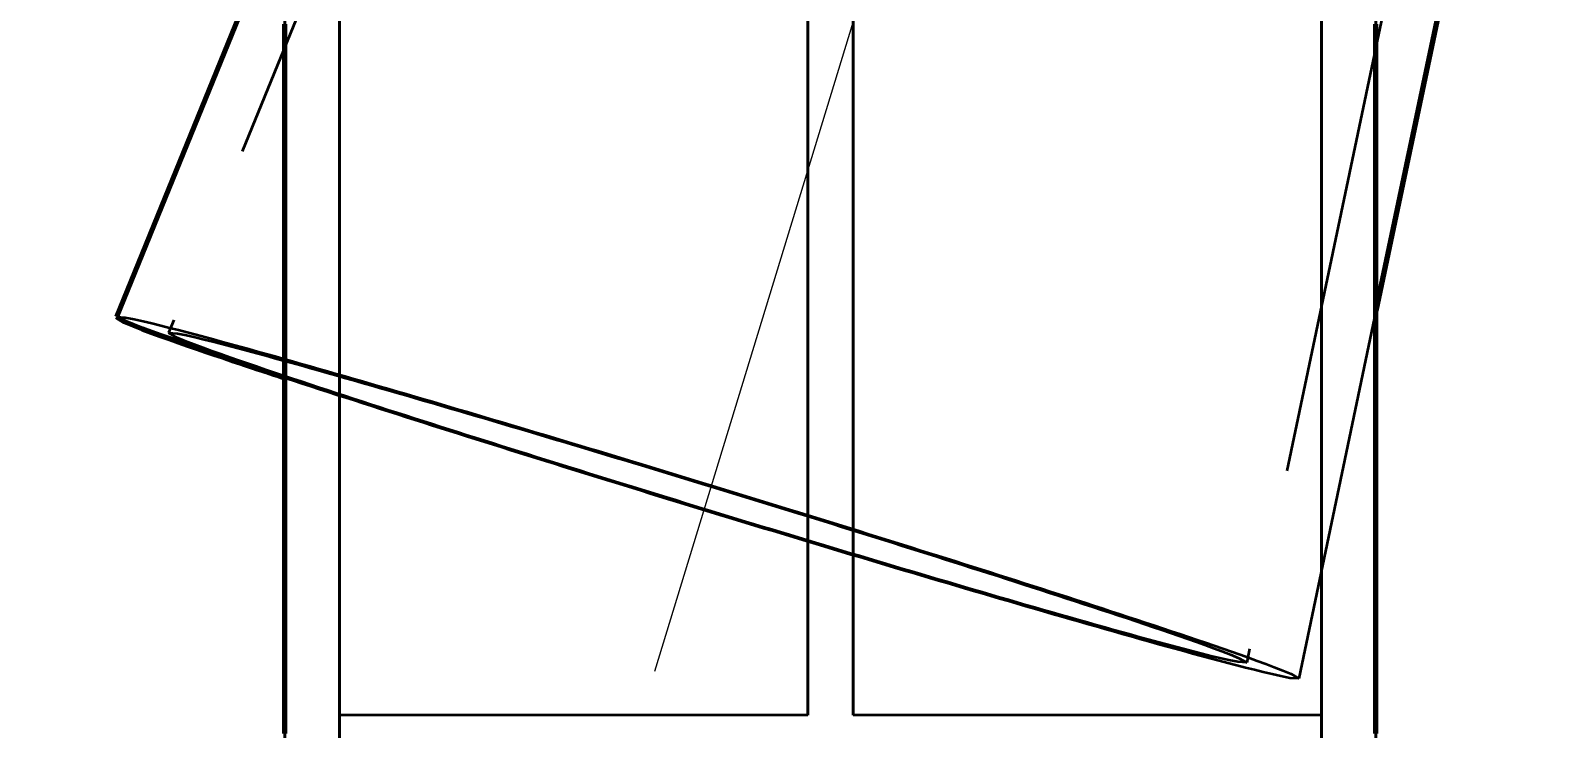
# Model space of a CAD drawing. Header units: millimetres. Extents: x 0 to 2382, y 0 to 420.
# Drawn here: x 124 to 132.36, y 215.73 to 219.57 of the extents above; entities that cross this region are included whole.
import ezdxf

# ---------------------------------------------------------------- set-up
doc = ezdxf.new("R2010")
doc.units = ezdxf.units.MM
doc.linetypes.add('IRAM-E-TRAZOS', pattern=[5, 4, -1])
doc.linetypes.add('IRAM-F-TRAZO-PUNTO', pattern=[20, 15, -2, 1, -2])
for name, color, linetype, lineweight in [('01-VISIBLE', 7, 'CONTINUOUS', 70), ('02-OCULTA', 4, 'IRAM-E-TRAZOS', 35), ('03-EJE', 1, 'IRAM-F-TRAZO-PUNTO', 18), ('04-COTA', 3, 'CONTINUOUS', 18)]:
    doc.layers.add(name, color=color, linetype=linetype, lineweight=lineweight)
doc.styles.add('ISO3098', font='isocpeur.ttf')
doc.dimstyles.new('FLAMA-IRAM', dxfattribs={"dimtxt": 3.5, "dimasz": 3.5, "dimexe": 2, "dimexo": 1.5, "dimgap": 1, "dimtad": 1, "dimdec": 1, "dimtxsty": 'ISO3098', "dimblk": 'IRAM_FLECHA', "dimblk1": 'IRAM_FLECHA', "dimblk2": 'IRAM_FLECHA', "dimcen": 2.5, "dimclrd": 256, "dimclre": 256, "dimclrt": 256, "dimazin": 3, "dimtfac": 1, "dimtmove": 0, "dimatfit": 3, "dimlwd": 18, "dimlwe": 18})

# ---------------------------------------------------------------- blocks, each defined once
blk = doc.blocks.new('IRAM_FLECHA')
blk.add_solid([(0, 0), (-1, 0.125), (-1, -0.125)])

msp = doc.modelspace()

# ---------------------------------------------------------------- linework, layer by layer
at = {"layer": '01-VISIBLE'}
for p, q in [((133.5809, 228.4125), (131.4, 218.0238)), ((125.4, 220.269), (124.4728, 217.9906))]:
    msp.add_line(p, q, dxfattribs=at)
for points in [[(125.4, 215.7), (125.4, 215.8), (125.4, 215.9), (125.4, 216), (125.4, 216.1), (125.4, 216.2), (125.4, 216.3), (125.4, 216.4), (125.4, 216.5), (125.4, 216.6), (125.4, 216.7), (125.4, 216.8), (125.4, 216.9), (125.4, 217), (125.4, 217.1), (125.4, 217.2), (125.4, 217.3), (125.4, 217.4), (125.4, 217.5), (125.4, 217.6), (125.4, 217.7), (125.4, 217.8), (125.4, 217.9), (125.4, 218), (125.4, 218.1), (125.4, 218.2), (125.4, 218.3), (125.4, 218.4), (125.4, 218.5), (125.4, 218.6), (125.4, 218.7), (125.4, 218.8), (125.4, 218.9), (125.4, 219), (125.4, 219.1), (125.4, 219.2), (125.4, 219.3), (125.4, 219.4), (125.4, 219.5), (125.4, 219.6)], [(131.4, 215.7), (131.4, 215.8), (131.4, 215.9), (131.4, 216), (131.4, 216.1), (131.4, 216.2), (131.4, 216.3), (131.4, 216.4), (131.4, 216.5), (131.4, 216.6), (131.4, 216.7), (131.4, 216.8), (131.4, 216.9), (131.4, 217), (131.4, 217.1), (131.4, 217.2), (131.4, 217.3), (131.4, 217.4), (131.4, 217.5), (131.4, 217.6), (131.4, 217.7), (131.4, 217.8), (131.4, 217.9), (131.4, 218), (131.4, 218.1), (131.4, 218.2), (131.4, 218.3), (131.4, 218.4), (131.4, 218.5), (131.4, 218.6), (131.4, 218.7), (131.4, 218.8), (131.4, 218.9), (131.4, 219), (131.4, 219.1), (131.4, 219.2), (131.4, 219.3), (131.4, 219.4), (131.4, 219.5), (131.4, 219.6)], [(125.2201, 217.7141), (125.1695, 217.731), (125.119, 217.7479), (125.0686, 217.7649), (125.0181, 217.782), (124.9677, 217.7992), (124.9173, 217.8165), (124.867, 217.834), (124.8167, 217.8515), (124.7665, 217.8693), (124.7164, 217.8872), (124.6663, 217.9055), (124.6164, 217.9242), (124.5668, 217.9435), (124.5176, 217.9639), (124.4728, 217.9906)], [(125.4, 217.6545), (125.37, 217.6644), (125.34, 217.6743), (125.31, 217.6842), (125.28, 217.6942), (125.25, 217.7041), (125.2201, 217.7141)]]:
    msp.add_lwpolyline(points, dxfattribs=at)
at = {"layer": '02-OCULTA'}
for p, q in [((132.3272, 236.4984), (124.7597, 217.9029)), ((134.8136, 235.7383), (130.6888, 216.0902)), ((131.4, 218.0238), (130.9757, 216.0025)), ((128.275, 215.8), (125.7, 215.8)), ((131.1, 215.8), (128.525, 215.8))]:
    msp.add_line(p, q, dxfattribs=at)
for points in [[(125.4, 215.672), (125.4, 215.744), (125.4, 215.816), (125.4, 215.888), (125.4, 215.96), (125.4, 216.032), (125.4, 216.104), (125.4, 216.176), (125.4, 216.248), (125.4, 216.32), (125.4, 216.392), (125.4, 216.464), (125.4, 216.536), (125.4, 216.608), (125.4, 216.68), (125.4, 216.752), (125.4, 216.824), (125.4, 216.896), (125.4, 216.968), (125.4, 217.04), (125.4, 217.112), (125.4, 217.184), (125.4, 217.256), (125.4, 217.328), (125.4, 217.4), (125.4, 217.472), (125.4, 217.544), (125.4, 217.616), (125.4, 217.688), (125.4, 217.76), (125.4, 217.832), (125.4, 217.904), (125.4, 217.976), (125.4, 218.048), (125.4, 218.12), (125.4, 218.192), (125.4, 218.264), (125.4, 218.336), (125.4, 218.408), (125.4, 218.48), (125.4, 218.552), (125.4, 218.624), (125.4, 218.696), (125.4, 218.768), (125.4, 218.84), (125.4, 218.912), (125.4, 218.984), (125.4, 219.056), (125.4, 219.128), (125.4, 219.2), (125.4, 219.272), (125.4, 219.344), (125.4, 219.416), (125.4, 219.488), (125.4, 219.56), (125.4, 219.632)], [(125.4, 219.632), (125.4, 219.56), (125.4, 219.488), (125.4, 219.416), (125.4, 219.344), (125.4, 219.272), (125.4, 219.2), (125.4, 219.128), (125.4, 219.056), (125.4, 218.984), (125.4, 218.912), (125.4, 218.84), (125.4, 218.768), (125.4, 218.696), (125.4, 218.624), (125.4, 218.552), (125.4, 218.48), (125.4, 218.408), (125.4, 218.336), (125.4, 218.264), (125.4, 218.192), (125.4, 218.12), (125.4, 218.048), (125.4, 217.976), (125.4, 217.904), (125.4, 217.832), (125.4, 217.76), (125.4, 217.688), (125.4, 217.616), (125.4, 217.544), (125.4, 217.472), (125.4, 217.4), (125.4, 217.328), (125.4, 217.256), (125.4, 217.184), (125.4, 217.112), (125.4, 217.04), (125.4, 216.968), (125.4, 216.896), (125.4, 216.824), (125.4, 216.752), (125.4, 216.68), (125.4, 216.608), (125.4, 216.536), (125.4, 216.464), (125.4, 216.392), (125.4, 216.32), (125.4, 216.248), (125.4, 216.176), (125.4, 216.104), (125.4, 216.032), (125.4, 215.96), (125.4, 215.888), (125.4, 215.816), (125.4, 215.744), (125.4, 215.672)], [(125.7, 215.8), (125.7, 215.871), (125.7, 215.942), (125.7, 216.013), (125.7, 216.084), (125.7, 216.155), (125.7, 216.226), (125.7, 216.297), (125.7, 216.368), (125.7, 216.439), (125.7, 216.51), (125.7, 216.581), (125.7, 216.652), (125.7, 216.723), (125.7, 216.794), (125.7, 216.865), (125.7, 216.936), (125.7, 217.007), (125.7, 217.078), (125.7, 217.149), (125.7, 217.22), (125.7, 217.291), (125.7, 217.362), (125.7, 217.433), (125.7, 217.504), (125.7, 217.575), (125.7, 217.646), (125.7, 217.717), (125.7, 217.788), (125.7, 217.859), (125.7, 217.93), (125.7, 218.001), (125.7, 218.072), (125.7, 218.143), (125.7, 218.214), (125.7, 218.285), (125.7, 218.356), (125.7, 218.427), (125.7, 218.498), (125.7, 218.569), (125.7, 218.64), (125.7, 218.711), (125.7, 218.782), (125.7, 218.853), (125.7, 218.924), (125.7, 218.995), (125.7, 219.066), (125.7, 219.137), (125.7, 219.208), (125.7, 219.279), (125.7, 219.35), (125.7, 219.421), (125.7, 219.492), (125.7, 219.563), (125.7, 219.634)], [(125.7, 219.634), (125.7, 219.563), (125.7, 219.492), (125.7, 219.421), (125.7, 219.35), (125.7, 219.279), (125.7, 219.208), (125.7, 219.137), (125.7, 219.066), (125.7, 218.995), (125.7, 218.924), (125.7, 218.853), (125.7, 218.782), (125.7, 218.711), (125.7, 218.64), (125.7, 218.569), (125.7, 218.498), (125.7, 218.427), (125.7, 218.356), (125.7, 218.285), (125.7, 218.214), (125.7, 218.143), (125.7, 218.072), (125.7, 218.001), (125.7, 217.93), (125.7, 217.859), (125.7, 217.788), (125.7, 217.717), (125.7, 217.646), (125.7, 217.575), (125.7, 217.504), (125.7, 217.433), (125.7, 217.362), (125.7, 217.291), (125.7, 217.22), (125.7, 217.149), (125.7, 217.078), (125.7, 217.007), (125.7, 216.936), (125.7, 216.865), (125.7, 216.794), (125.7, 216.723), (125.7, 216.652), (125.7, 216.581), (125.7, 216.51), (125.7, 216.439), (125.7, 216.368), (125.7, 216.297), (125.7, 216.226), (125.7, 216.155), (125.7, 216.084), (125.7, 216.013), (125.7, 215.942), (125.7, 215.871), (125.7, 215.8)], [(125.7, 215.672), (125.7, 215.744), (125.7, 215.816), (125.7, 215.888), (125.7, 215.96), (125.7, 216.032), (125.7, 216.104), (125.7, 216.176), (125.7, 216.248), (125.7, 216.32), (125.7, 216.392), (125.7, 216.464), (125.7, 216.536), (125.7, 216.608), (125.7, 216.68), (125.7, 216.752), (125.7, 216.824), (125.7, 216.896), (125.7, 216.968), (125.7, 217.04), (125.7, 217.112), (125.7, 217.184), (125.7, 217.256), (125.7, 217.328), (125.7, 217.4), (125.7, 217.472), (125.7, 217.544), (125.7, 217.616), (125.7, 217.688), (125.7, 217.76), (125.7, 217.832), (125.7, 217.904), (125.7, 217.976), (125.7, 218.048), (125.7, 218.12), (125.7, 218.192), (125.7, 218.264), (125.7, 218.336), (125.7, 218.408), (125.7, 218.48), (125.7, 218.552), (125.7, 218.624), (125.7, 218.696), (125.7, 218.768), (125.7, 218.84), (125.7, 218.912), (125.7, 218.984), (125.7, 219.056), (125.7, 219.128), (125.7, 219.2), (125.7, 219.272), (125.7, 219.344), (125.7, 219.416), (125.7, 219.488), (125.7, 219.56), (125.7, 219.632)], [(125.7, 219.632), (125.7, 219.56), (125.7, 219.488), (125.7, 219.416), (125.7, 219.344), (125.7, 219.272), (125.7, 219.2), (125.7, 219.128), (125.7, 219.056), (125.7, 218.984), (125.7, 218.912), (125.7, 218.84), (125.7, 218.768), (125.7, 218.696), (125.7, 218.624), (125.7, 218.552), (125.7, 218.48), (125.7, 218.408), (125.7, 218.336), (125.7, 218.264), (125.7, 218.192), (125.7, 218.12), (125.7, 218.048), (125.7, 217.976), (125.7, 217.904), (125.7, 217.832), (125.7, 217.76), (125.7, 217.688), (125.7, 217.616), (125.7, 217.544), (125.7, 217.472), (125.7, 217.4), (125.7, 217.328), (125.7, 217.256), (125.7, 217.184), (125.7, 217.112), (125.7, 217.04), (125.7, 216.968), (125.7, 216.896), (125.7, 216.824), (125.7, 216.752), (125.7, 216.68), (125.7, 216.608), (125.7, 216.536), (125.7, 216.464), (125.7, 216.392), (125.7, 216.32), (125.7, 216.248), (125.7, 216.176), (125.7, 216.104), (125.7, 216.032), (125.7, 215.96), (125.7, 215.888), (125.7, 215.816), (125.7, 215.744), (125.7, 215.672)], [(128.275, 215.8), (128.275, 215.871), (128.275, 215.942), (128.275, 216.013), (128.275, 216.084), (128.275, 216.155), (128.275, 216.226), (128.275, 216.297), (128.275, 216.368), (128.275, 216.439), (128.275, 216.51), (128.275, 216.581), (128.275, 216.652), (128.275, 216.723), (128.275, 216.794), (128.275, 216.865), (128.275, 216.936), (128.275, 217.007), (128.275, 217.078), (128.275, 217.149), (128.275, 217.22), (128.275, 217.291), (128.275, 217.362), (128.275, 217.433), (128.275, 217.504), (128.275, 217.575), (128.275, 217.646), (128.275, 217.717), (128.275, 217.788), (128.275, 217.859), (128.275, 217.93), (128.275, 218.001), (128.275, 218.072), (128.275, 218.143), (128.275, 218.214), (128.275, 218.285), (128.275, 218.356), (128.275, 218.427), (128.275, 218.498), (128.275, 218.569), (128.275, 218.64), (128.275, 218.711), (128.275, 218.782), (128.275, 218.853), (128.275, 218.924), (128.275, 218.995), (128.275, 219.066), (128.275, 219.137), (128.275, 219.208), (128.275, 219.279), (128.275, 219.35), (128.275, 219.421), (128.275, 219.492), (128.275, 219.563), (128.275, 219.634)], [(128.275, 219.634), (128.275, 219.563), (128.275, 219.492), (128.275, 219.421), (128.275, 219.35), (128.275, 219.279), (128.275, 219.208), (128.275, 219.137), (128.275, 219.066), (128.275, 218.995), (128.275, 218.924), (128.275, 218.853), (128.275, 218.782), (128.275, 218.711), (128.275, 218.64), (128.275, 218.569), (128.275, 218.498), (128.275, 218.427), (128.275, 218.356), (128.275, 218.285), (128.275, 218.214), (128.275, 218.143), (128.275, 218.072), (128.275, 218.001), (128.275, 217.93), (128.275, 217.859), (128.275, 217.788), (128.275, 217.717), (128.275, 217.646), (128.275, 217.575), (128.275, 217.504), (128.275, 217.433), (128.275, 217.362), (128.275, 217.291), (128.275, 217.22), (128.275, 217.149), (128.275, 217.078), (128.275, 217.007), (128.275, 216.936), (128.275, 216.865), (128.275, 216.794), (128.275, 216.723), (128.275, 216.652), (128.275, 216.581), (128.275, 216.51), (128.275, 216.439), (128.275, 216.368), (128.275, 216.297), (128.275, 216.226), (128.275, 216.155), (128.275, 216.084), (128.275, 216.013), (128.275, 215.942), (128.275, 215.871), (128.275, 215.8)], [(128.525, 215.8), (128.525, 215.871), (128.525, 215.942), (128.525, 216.013), (128.525, 216.084), (128.525, 216.155), (128.525, 216.226), (128.525, 216.297), (128.525, 216.368), (128.525, 216.439), (128.525, 216.51), (128.525, 216.581), (128.525, 216.652), (128.525, 216.723), (128.525, 216.794), (128.525, 216.865), (128.525, 216.936), (128.525, 217.007), (128.525, 217.078), (128.525, 217.149), (128.525, 217.22), (128.525, 217.291), (128.525, 217.362), (128.525, 217.433), (128.525, 217.504), (128.525, 217.575), (128.525, 217.646), (128.525, 217.717), (128.525, 217.788), (128.525, 217.859), (128.525, 217.93), (128.525, 218.001), (128.525, 218.072), (128.525, 218.143), (128.525, 218.214), (128.525, 218.285), (128.525, 218.356), (128.525, 218.427), (128.525, 218.498), (128.525, 218.569), (128.525, 218.64), (128.525, 218.711), (128.525, 218.782), (128.525, 218.853), (128.525, 218.924), (128.525, 218.995), (128.525, 219.066), (128.525, 219.137), (128.525, 219.208), (128.525, 219.279), (128.525, 219.35), (128.525, 219.421), (128.525, 219.492), (128.525, 219.563), (128.525, 219.634)], [(128.525, 219.634), (128.525, 219.563), (128.525, 219.492), (128.525, 219.421), (128.525, 219.35), (128.525, 219.279), (128.525, 219.208), (128.525, 219.137), (128.525, 219.066), (128.525, 218.995), (128.525, 218.924), (128.525, 218.853), (128.525, 218.782), (128.525, 218.711), (128.525, 218.64), (128.525, 218.569), (128.525, 218.498), (128.525, 218.427), (128.525, 218.356), (128.525, 218.285), (128.525, 218.214), (128.525, 218.143), (128.525, 218.072), (128.525, 218.001), (128.525, 217.93), (128.525, 217.859), (128.525, 217.788), (128.525, 217.717), (128.525, 217.646), (128.525, 217.575), (128.525, 217.504), (128.525, 217.433), (128.525, 217.362), (128.525, 217.291), (128.525, 217.22), (128.525, 217.149), (128.525, 217.078), (128.525, 217.007), (128.525, 216.936), (128.525, 216.865), (128.525, 216.794), (128.525, 216.723), (128.525, 216.652), (128.525, 216.581), (128.525, 216.51), (128.525, 216.439), (128.525, 216.368), (128.525, 216.297), (128.525, 216.226), (128.525, 216.155), (128.525, 216.084), (128.525, 216.013), (128.525, 215.942), (128.525, 215.871), (128.525, 215.8)], [(131.1, 215.8), (131.1, 215.871), (131.1, 215.942), (131.1, 216.013), (131.1, 216.084), (131.1, 216.155), (131.1, 216.226), (131.1, 216.297), (131.1, 216.368), (131.1, 216.439), (131.1, 216.51), (131.1, 216.581), (131.1, 216.652), (131.1, 216.723), (131.1, 216.794), (131.1, 216.865), (131.1, 216.936), (131.1, 217.007), (131.1, 217.078), (131.1, 217.149), (131.1, 217.22), (131.1, 217.291), (131.1, 217.362), (131.1, 217.433), (131.1, 217.504), (131.1, 217.575), (131.1, 217.646), (131.1, 217.717), (131.1, 217.788), (131.1, 217.859), (131.1, 217.93), (131.1, 218.001), (131.1, 218.072), (131.1, 218.143), (131.1, 218.214), (131.1, 218.285), (131.1, 218.356), (131.1, 218.427), (131.1, 218.498), (131.1, 218.569), (131.1, 218.64), (131.1, 218.711), (131.1, 218.782), (131.1, 218.853), (131.1, 218.924), (131.1, 218.995), (131.1, 219.066), (131.1, 219.137), (131.1, 219.208), (131.1, 219.279), (131.1, 219.35), (131.1, 219.421), (131.1, 219.492), (131.1, 219.563), (131.1, 219.634)], [(131.1, 219.634), (131.1, 219.563), (131.1, 219.492), (131.1, 219.421), (131.1, 219.35), (131.1, 219.279), (131.1, 219.208), (131.1, 219.137), (131.1, 219.066), (131.1, 218.995), (131.1, 218.924), (131.1, 218.853), (131.1, 218.782), (131.1, 218.711), (131.1, 218.64), (131.1, 218.569), (131.1, 218.498), (131.1, 218.427), (131.1, 218.356), (131.1, 218.285), (131.1, 218.214), (131.1, 218.143), (131.1, 218.072), (131.1, 218.001), (131.1, 217.93), (131.1, 217.859), (131.1, 217.788), (131.1, 217.717), (131.1, 217.646), (131.1, 217.575), (131.1, 217.504), (131.1, 217.433), (131.1, 217.362), (131.1, 217.291), (131.1, 217.22), (131.1, 217.149), (131.1, 217.078), (131.1, 217.007), (131.1, 216.936), (131.1, 216.865), (131.1, 216.794), (131.1, 216.723), (131.1, 216.652), (131.1, 216.581), (131.1, 216.51), (131.1, 216.439), (131.1, 216.368), (131.1, 216.297), (131.1, 216.226), (131.1, 216.155), (131.1, 216.084), (131.1, 216.013), (131.1, 215.942), (131.1, 215.871), (131.1, 215.8)], [(131.1, 215.672), (131.1, 215.744), (131.1, 215.816), (131.1, 215.888), (131.1, 215.96), (131.1, 216.032), (131.1, 216.104), (131.1, 216.176), (131.1, 216.248), (131.1, 216.32), (131.1, 216.392), (131.1, 216.464), (131.1, 216.536), (131.1, 216.608), (131.1, 216.68), (131.1, 216.752), (131.1, 216.824), (131.1, 216.896), (131.1, 216.968), (131.1, 217.04), (131.1, 217.112), (131.1, 217.184), (131.1, 217.256), (131.1, 217.328), (131.1, 217.4), (131.1, 217.472), (131.1, 217.544), (131.1, 217.616), (131.1, 217.688), (131.1, 217.76), (131.1, 217.832), (131.1, 217.904), (131.1, 217.976), (131.1, 218.048), (131.1, 218.12), (131.1, 218.192), (131.1, 218.264), (131.1, 218.336), (131.1, 218.408), (131.1, 218.48), (131.1, 218.552), (131.1, 218.624), (131.1, 218.696), (131.1, 218.768), (131.1, 218.84), (131.1, 218.912), (131.1, 218.984), (131.1, 219.056), (131.1, 219.128), (131.1, 219.2), (131.1, 219.272), (131.1, 219.344), (131.1, 219.416), (131.1, 219.488), (131.1, 219.56), (131.1, 219.632)], [(131.1, 219.632), (131.1, 219.56), (131.1, 219.488), (131.1, 219.416), (131.1, 219.344), (131.1, 219.272), (131.1, 219.2), (131.1, 219.128), (131.1, 219.056), (131.1, 218.984), (131.1, 218.912), (131.1, 218.84), (131.1, 218.768), (131.1, 218.696), (131.1, 218.624), (131.1, 218.552), (131.1, 218.48), (131.1, 218.408), (131.1, 218.336), (131.1, 218.264), (131.1, 218.192), (131.1, 218.12), (131.1, 218.048), (131.1, 217.976), (131.1, 217.904), (131.1, 217.832), (131.1, 217.76), (131.1, 217.688), (131.1, 217.616), (131.1, 217.544), (131.1, 217.472), (131.1, 217.4), (131.1, 217.328), (131.1, 217.256), (131.1, 217.184), (131.1, 217.112), (131.1, 217.04), (131.1, 216.968), (131.1, 216.896), (131.1, 216.824), (131.1, 216.752), (131.1, 216.68), (131.1, 216.608), (131.1, 216.536), (131.1, 216.464), (131.1, 216.392), (131.1, 216.32), (131.1, 216.248), (131.1, 216.176), (131.1, 216.104), (131.1, 216.032), (131.1, 215.96), (131.1, 215.888), (131.1, 215.816), (131.1, 215.744), (131.1, 215.672)], [(131.4, 215.672), (131.4, 215.744), (131.4, 215.816), (131.4, 215.888), (131.4, 215.96), (131.4, 216.032), (131.4, 216.104), (131.4, 216.176), (131.4, 216.248), (131.4, 216.32), (131.4, 216.392), (131.4, 216.464), (131.4, 216.536), (131.4, 216.608), (131.4, 216.68), (131.4, 216.752), (131.4, 216.824), (131.4, 216.896), (131.4, 216.968), (131.4, 217.04), (131.4, 217.112), (131.4, 217.184), (131.4, 217.256), (131.4, 217.328), (131.4, 217.4), (131.4, 217.472), (131.4, 217.544), (131.4, 217.616), (131.4, 217.688), (131.4, 217.76), (131.4, 217.832), (131.4, 217.904), (131.4, 217.976), (131.4, 218.048), (131.4, 218.12), (131.4, 218.192), (131.4, 218.264), (131.4, 218.336), (131.4, 218.408), (131.4, 218.48), (131.4, 218.552), (131.4, 218.624), (131.4, 218.696), (131.4, 218.768), (131.4, 218.84), (131.4, 218.912), (131.4, 218.984), (131.4, 219.056), (131.4, 219.128), (131.4, 219.2), (131.4, 219.272), (131.4, 219.344), (131.4, 219.416), (131.4, 219.488), (131.4, 219.56), (131.4, 219.632)], [(131.4, 219.632), (131.4, 219.56), (131.4, 219.488), (131.4, 219.416), (131.4, 219.344), (131.4, 219.272), (131.4, 219.2), (131.4, 219.128), (131.4, 219.056), (131.4, 218.984), (131.4, 218.912), (131.4, 218.84), (131.4, 218.768), (131.4, 218.696), (131.4, 218.624), (131.4, 218.552), (131.4, 218.48), (131.4, 218.408), (131.4, 218.336), (131.4, 218.264), (131.4, 218.192), (131.4, 218.12), (131.4, 218.048), (131.4, 217.976), (131.4, 217.904), (131.4, 217.832), (131.4, 217.76), (131.4, 217.688), (131.4, 217.616), (131.4, 217.544), (131.4, 217.472), (131.4, 217.4), (131.4, 217.328), (131.4, 217.256), (131.4, 217.184), (131.4, 217.112), (131.4, 217.04), (131.4, 216.968), (131.4, 216.896), (131.4, 216.824), (131.4, 216.752), (131.4, 216.68), (131.4, 216.608), (131.4, 216.536), (131.4, 216.464), (131.4, 216.392), (131.4, 216.32), (131.4, 216.248), (131.4, 216.176), (131.4, 216.104), (131.4, 216.032), (131.4, 215.96), (131.4, 215.888), (131.4, 215.816), (131.4, 215.744), (131.4, 215.672)], [(125.4, 219.6), (125.4, 219.5), (125.4, 219.4), (125.4, 219.3), (125.4, 219.2), (125.4, 219.1), (125.4, 219), (125.4, 218.9), (125.4, 218.8), (125.4, 218.7), (125.4, 218.6), (125.4, 218.5), (125.4, 218.4), (125.4, 218.3), (125.4, 218.2), (125.4, 218.1), (125.4, 218), (125.4, 217.9), (125.4, 217.8), (125.4, 217.7), (125.4, 217.6), (125.4, 217.5), (125.4, 217.4), (125.4, 217.3), (125.4, 217.2), (125.4, 217.1), (125.4, 217), (125.4, 216.9), (125.4, 216.8), (125.4, 216.7), (125.4, 216.6), (125.4, 216.5), (125.4, 216.4), (125.4, 216.3), (125.4, 216.2), (125.4, 216.1), (125.4, 216), (125.4, 215.9), (125.4, 215.8), (125.4, 215.7)], [(131.4, 219.6), (131.4, 219.5), (131.4, 219.4), (131.4, 219.3), (131.4, 219.2), (131.4, 219.1), (131.4, 219), (131.4, 218.9), (131.4, 218.8), (131.4, 218.7), (131.4, 218.6), (131.4, 218.5), (131.4, 218.4), (131.4, 218.3), (131.4, 218.2), (131.4, 218.1), (131.4, 218), (131.4, 217.9), (131.4, 217.8), (131.4, 217.7), (131.4, 217.6), (131.4, 217.5), (131.4, 217.4), (131.4, 217.3), (131.4, 217.2), (131.4, 217.1), (131.4, 217), (131.4, 216.9), (131.4, 216.8), (131.4, 216.7), (131.4, 216.6), (131.4, 216.5), (131.4, 216.4), (131.4, 216.3), (131.4, 216.2), (131.4, 216.1), (131.4, 216), (131.4, 215.9), (131.4, 215.8), (131.4, 215.7)], [(124.4728, 217.9906), (124.5219, 217.9879), (124.571, 217.9781), (124.6198, 217.9672), (124.6685, 217.9556), (124.7171, 217.9436), (124.7656, 217.9314), (124.8141, 217.9189), (124.8625, 217.9062), (124.9109, 217.8934), (124.9592, 217.8805), (125.0075, 217.8675), (125.0558, 217.8544), (125.1041, 217.8412), (125.1524, 217.8279), (125.2006, 217.8145), (125.2488, 217.8011), (125.297, 217.7877), (125.3452, 217.7741), (125.3934, 217.7606), (125.4415, 217.747), (125.4897, 217.7333), (125.5378, 217.7196), (125.5859, 217.7059), (125.6341, 217.6922), (125.6822, 217.6784), (125.7303, 217.6645), (125.7784, 217.6507), (125.8264, 217.6368), (125.8745, 217.6229), (125.9226, 217.6089), (125.9706, 217.595), (126.0187, 217.581), (126.0667, 217.567), (126.1148, 217.5529), (126.1628, 217.5389), (126.2108, 217.5248), (126.2588, 217.5107), (126.3069, 217.4965), (126.3549, 217.4824), (126.4029, 217.4682), (126.4509, 217.454), (126.4988, 217.4398), (126.5468, 217.4256), (126.5948, 217.4114), (126.6428, 217.3971), (126.6907, 217.3828), (126.7387, 217.3685), (126.7867, 217.3542), (126.8346, 217.3399), (126.8826, 217.3255), (126.9305, 217.3112), (126.9784, 217.2968), (127.0264, 217.2824), (127.0743, 217.268), (127.1222, 217.2535), (127.1701, 217.2391), (127.218, 217.2246), (127.2659, 217.2102), (127.3139, 217.1957), (127.3618, 217.1812), (127.4096, 217.1666), (127.4575, 217.1521), (127.5054, 217.1376), (127.5533, 217.123), (127.6012, 217.1084), (127.6491, 217.0938), (127.6969, 217.0792), (127.7448, 217.0646), (127.7926, 217.0499), (127.8405, 217.0353), (127.8883, 217.0206), (127.9362, 217.0059), (127.984, 216.9912), (128.0319, 216.9765), (128.0797, 216.9618), (128.1275, 216.947), (128.1753, 216.9323), (128.2232, 216.9175), (128.271, 216.9027), (128.3188, 216.8879), (128.3666, 216.8731), (128.4144, 216.8583), (128.4622, 216.8434), (128.51, 216.8285), (128.5577, 216.8137), (128.6055, 216.7988), (128.6533, 216.7838), (128.7011, 216.7689), (128.7488, 216.754), (128.7966, 216.739), (128.8443, 216.724), (128.8921, 216.709), (128.9398, 216.694), (128.9876, 216.679), (129.0353, 216.6639), (129.083, 216.6488), (129.1307, 216.6337), (129.1784, 216.6186), (129.2261, 216.6035), (129.2738, 216.5883), (129.3215, 216.5731), (129.3692, 216.5579), (129.4169, 216.5427), (129.4646, 216.5275), (129.5122, 216.5122), (129.5599, 216.4969), (129.6075, 216.4816), (129.6552, 216.4662), (129.7028, 216.4509), (129.7504, 216.4355), (129.798, 216.42), (129.8456, 216.4046), (129.8932, 216.3891), (129.9408, 216.3735), (129.9884, 216.358), (130.0359, 216.3423), (130.0834, 216.3267), (130.131, 216.311), (130.1785, 216.2953), (130.226, 216.2795), (130.2734, 216.2636), (130.3209, 216.2477), (130.3683, 216.2317), (130.4157, 216.2157), (130.4631, 216.1996), (130.5105, 216.1833), (130.5578, 216.167), (130.6051, 216.1506), (130.6523, 216.134), (130.6994, 216.1172), (130.7465, 216.1003), (130.7935, 216.083), (130.8404, 216.0654), (130.887, 216.0472), (130.9331, 216.0278), (130.9757, 216.0025)], [(125.441, 217.6508), (125.3917, 217.6673), (125.3423, 217.6838), (125.293, 217.7005), (125.2438, 217.7172), (125.1945, 217.734), (125.1453, 217.751), (125.0962, 217.768), (125.0471, 217.7853), (124.9981, 217.8028), (124.9492, 217.8205), (124.9004, 217.8386), (124.8518, 217.8573), (124.8037, 217.8772), (124.7597, 217.9029)], [(124.7597, 217.9029), (124.8088, 217.8996), (124.8578, 217.8896), (124.9066, 217.8785), (124.9553, 217.8668), (125.0038, 217.8547), (125.0523, 217.8423), (125.1008, 217.8297), (125.1491, 217.8169), (125.1975, 217.804), (125.2458, 217.791), (125.2941, 217.7779), (125.3424, 217.7647), (125.3906, 217.7514), (125.4389, 217.738), (125.4871, 217.7246), (125.5353, 217.7111), (125.5834, 217.6976), (125.6316, 217.684), (125.6798, 217.6703), (125.7279, 217.6566), (125.776, 217.6429), (125.8241, 217.6291), (125.8723, 217.6153), (125.9203, 217.6015), (125.9684, 217.5876), (126.0165, 217.5737), (126.0646, 217.5598), (126.1126, 217.5459), (126.1607, 217.5319), (126.2087, 217.5179), (126.2568, 217.5038), (126.3048, 217.4898), (126.3528, 217.4757), (126.4008, 217.4616), (126.4489, 217.4474), (126.4969, 217.4333), (126.5449, 217.4191), (126.5928, 217.4049), (126.6408, 217.3907), (126.6888, 217.3764), (126.7368, 217.3622), (126.7847, 217.3479), (126.8327, 217.3336), (126.8807, 217.3193), (126.9286, 217.3049), (126.9766, 217.2906), (127.0245, 217.2762), (127.0724, 217.2618), (127.1204, 217.2474), (127.1683, 217.233), (127.2162, 217.2185), (127.2641, 217.2041), (127.312, 217.1896), (127.3599, 217.1751), (127.4078, 217.1606), (127.4557, 217.1461), (127.5036, 217.1315), (127.5515, 217.117), (127.5994, 217.1024), (127.6472, 217.0878), (127.6951, 217.0732), (127.743, 217.0586), (127.7908, 217.0439), (127.8387, 217.0293), (127.8865, 217.0146), (127.9344, 216.9999), (127.9822, 216.9852), (128.03, 216.9705), (128.0779, 216.9557), (128.1257, 216.941), (128.1735, 216.9262), (128.2213, 216.9114), (128.2691, 216.8966), (128.3169, 216.8818), (128.3647, 216.867), (128.4125, 216.8521), (128.4603, 216.8372), (128.5081, 216.8223), (128.5559, 216.8074), (128.6036, 216.7925), (128.6514, 216.7776), (128.6992, 216.7626), (128.7469, 216.7476), (128.7947, 216.7326), (128.8424, 216.7176), (128.8901, 216.7025), (128.9379, 216.6875), (128.9856, 216.6724), (129.0333, 216.6573), (129.081, 216.6422), (129.1287, 216.627), (129.1764, 216.6118), (129.2241, 216.5966), (129.2717, 216.5814), (129.3194, 216.5662), (129.3671, 216.5509), (129.4147, 216.5356), (129.4624, 216.5202), (129.51, 216.5049), (129.5576, 216.4895), (129.6052, 216.4741), (129.6528, 216.4586), (129.7004, 216.4431), (129.748, 216.4276), (129.7956, 216.412), (129.8431, 216.3964), (129.8907, 216.3807), (129.9382, 216.365), (129.9857, 216.3492), (130.0331, 216.3334), (130.0806, 216.3175), (130.128, 216.3016), (130.1755, 216.2855), (130.2228, 216.2694), (130.2702, 216.2532), (130.3175, 216.2368), (130.3648, 216.2204), (130.412, 216.2037), (130.4591, 216.1869), (130.5061, 216.1698), (130.553, 216.1523), (130.5997, 216.1342), (130.6459, 216.1151), (130.6888, 216.0902)], [(130.9757, 216.0025), (130.9266, 216.0049), (130.8774, 216.0146), (130.8285, 216.0256), (130.7797, 216.0372), (130.731, 216.0492), (130.6824, 216.0615), (130.6338, 216.074), (130.5853, 216.0867), (130.5368, 216.0995), (130.4883, 216.1125), (130.4399, 216.1256), (130.3915, 216.1387), (130.3431, 216.152), (130.2947, 216.1653), (130.2464, 216.1786), (130.1981, 216.1921), (130.1498, 216.2056), (130.1015, 216.2191), (130.0532, 216.2327), (130.0049, 216.2464), (129.9566, 216.26), (129.9084, 216.2738), (129.8602, 216.2875), (129.8119, 216.3013), (129.7637, 216.3151), (129.7155, 216.329), (129.6673, 216.3429), (129.6191, 216.3568), (129.5709, 216.3708), (129.5228, 216.3847), (129.4746, 216.3987), (129.4264, 216.4128), (129.3783, 216.4268), (129.3301, 216.4409), (129.282, 216.455), (129.2338, 216.4691), (129.1857, 216.4832), (129.1376, 216.4974), (129.0895, 216.5116), (129.0414, 216.5258), (128.9933, 216.54), (128.9452, 216.5543), (128.8971, 216.5685), (128.849, 216.5828), (128.8009, 216.5971), (128.7528, 216.6114), (128.7048, 216.6257), (128.6567, 216.6401), (128.6086, 216.6545), (128.5606, 216.6688), (128.5125, 216.6832), (128.4645, 216.6977), (128.4164, 216.7121), (128.3684, 216.7265), (128.3204, 216.741), (128.2723, 216.7555), (128.2243, 216.77), (128.1763, 216.7845), (128.1283, 216.799), (128.0803, 216.8136), (128.0323, 216.8281), (127.9843, 216.8427), (127.9363, 216.8573), (127.8883, 216.8719), (127.8403, 216.8865), (127.7923, 216.9011), (127.7443, 216.9158), (127.6964, 216.9304), (127.6484, 216.9451), (127.6004, 216.9598), (127.5525, 216.9745), (127.5045, 216.9892), (127.4566, 217.004), (127.4086, 217.0187), (127.3607, 217.0335), (127.3127, 217.0482), (127.2648, 217.063), (127.2169, 217.0779), (127.169, 217.0927), (127.121, 217.1075), (127.0731, 217.1224), (127.0252, 217.1373), (126.9773, 217.1521), (126.9294, 217.167), (126.8815, 217.182), (126.8336, 217.1969), (126.7858, 217.2119), (126.7379, 217.2268), (126.69, 217.2418), (126.6421, 217.2568), (126.5943, 217.2718), (126.5464, 217.2869), (126.4986, 217.3019), (126.4507, 217.317), (126.4029, 217.3321), (126.3551, 217.3472), (126.3072, 217.3624), (126.2594, 217.3775), (126.2116, 217.3927), (126.1638, 217.4079), (126.116, 217.4231), (126.0682, 217.4383), (126.0204, 217.4536), (125.9726, 217.4689), (125.9249, 217.4842), (125.8771, 217.4995), (125.8293, 217.5149), (125.7816, 217.5303), (125.7339, 217.5457), (125.6861, 217.5612), (125.6384, 217.5766), (125.5907, 217.5921), (125.543, 217.6077), (125.4953, 217.6233), (125.4477, 217.6389), (125.4, 217.6545)], [(130.6888, 216.0902), (130.6396, 216.0932), (130.5904, 216.1032), (130.5414, 216.1144), (130.4925, 216.1261), (130.4438, 216.1383), (130.3951, 216.1507), (130.3464, 216.1634), (130.2978, 216.1762), (130.2493, 216.1892), (130.2008, 216.2023), (130.1523, 216.2155), (130.1038, 216.2287), (130.0553, 216.2421), (130.0069, 216.2555), (129.9585, 216.269), (129.9101, 216.2825), (129.8617, 216.2961), (129.8134, 216.3098), (129.765, 216.3235), (129.7167, 216.3372), (129.6683, 216.351), (129.62, 216.3649), (129.5717, 216.3787), (129.5234, 216.3926), (129.4751, 216.4065), (129.4268, 216.4205), (129.3786, 216.4345), (129.3303, 216.4485), (129.282, 216.4626), (129.2338, 216.4766), (129.1856, 216.4907), (129.1373, 216.5049), (129.0891, 216.519), (129.0409, 216.5332), (128.9927, 216.5474), (128.9445, 216.5616), (128.8963, 216.5759), (128.8481, 216.5901), (128.7999, 216.6044), (128.7517, 216.6187), (128.7035, 216.633), (128.6554, 216.6474), (128.6072, 216.6617), (128.559, 216.6761), (128.5109, 216.6905), (128.4627, 216.7049), (128.4146, 216.7194), (128.3665, 216.7338), (128.3183, 216.7483), (128.2702, 216.7628), (128.2221, 216.7773), (128.174, 216.7918), (128.1259, 216.8064), (128.0778, 216.8209), (128.0297, 216.8355), (127.9816, 216.8501), (127.9335, 216.8647), (127.8854, 216.8793), (127.8373, 216.894), (127.7892, 216.9086), (127.7412, 216.9233), (127.6931, 216.938), (127.645, 216.9527), (127.597, 216.9674), (127.5489, 216.9822), (127.5009, 216.9969), (127.4528, 217.0117), (127.4048, 217.0265), (127.3568, 217.0413), (127.3088, 217.0561), (127.2607, 217.0709), (127.2127, 217.0858), (127.1647, 217.1007), (127.1167, 217.1156), (127.0687, 217.1305), (127.0207, 217.1454), (126.9727, 217.1603), (126.9248, 217.1753), (126.8768, 217.1903), (126.8288, 217.2053), (126.7808, 217.2203), (126.7329, 217.2353), (126.6849, 217.2504), (126.637, 217.2655), (126.589, 217.2805), (126.5411, 217.2957), (126.4932, 217.3108), (126.4453, 217.326), (126.3973, 217.3411), (126.3494, 217.3563), (126.3015, 217.3716), (126.2536, 217.3868), (126.2058, 217.4021), (126.1579, 217.4174), (126.11, 217.4327), (126.0622, 217.4481), (126.0143, 217.4634), (125.9665, 217.4788), (125.9186, 217.4943), (125.8708, 217.5098), (125.823, 217.5253), (125.7752, 217.5408), (125.7274, 217.5564), (125.6797, 217.572), (125.6319, 217.5877), (125.5842, 217.6034), (125.5364, 217.6191), (125.4887, 217.6349), (125.441, 217.6508)]]:
    msp.add_lwpolyline(points, dxfattribs=at)
at = {"layer": '03-EJE'}
msp.add_line((135.8503, 243.5758), (127.4319, 216.0403), dxfattribs=at)

# ---------------------------------------------------------------- dimensions: what is measured, and where the dimension line sits
at = {"layer": '04-COTA'}
msp.add_linear_dim(base=(113, 210), p1=(137, 210), p2=(153.5, 331.7382), angle=90, dimstyle='FLAMA-IRAM', override={"dimlfac": 10}, dxfattribs=at).render()

doc.saveas('drawing.dxf')
